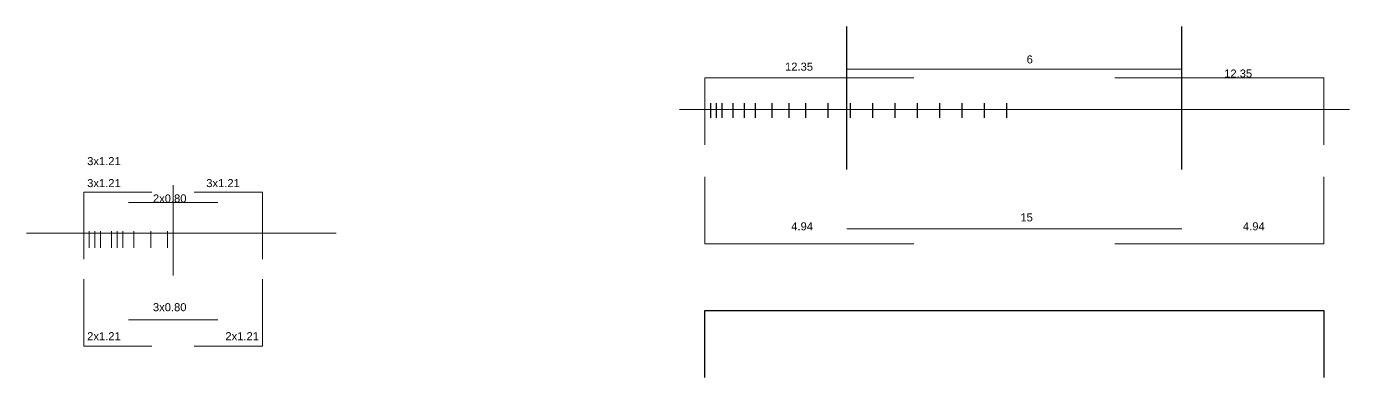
# Model space of a CAD drawing. Header units: inches. Extents: x -1369 to 1198, y -366 to 1398.
# Drawn here: x -656.23 to -644.38, y -162.83 to -159.69 of the extents above; entities that cross this region are included whole.
import ezdxf

# ---------------------------------------------------------------- set-up
doc = ezdxf.new("R2010")
doc.units = ezdxf.units.IN
doc.header["$MEASUREMENT"] = 0
doc.layers.add('CADASTRAL', color=150, linetype='Continuous', lineweight=13)
doc.layers.add('cent', color=3, linetype='Continuous')
doc.styles.get("Standard").update_dxf_attribs({"font": 'arial.ttf'})

msp = doc.modelspace()

# ---------------------------------------------------------------- linework, layer by layer
at = {"layer": 'CADASTRAL'}
for p, q in [((-648.8835, -160.0712), (-645.8835, -160.0712)), ((-650.3835, -160.4318), (-644.3835, -160.4318)), ((-654.9164, -161.1079), (-654.9164, -161.9163)), ((-655.3164, -161.2653), (-654.5164, -161.2653)), ((-656.2288, -161.5392), (-653.4566, -161.5392)), ((-655.6664, -161.5222), (-655.6664, -161.6705)), ((-655.6164, -161.5222), (-655.6164, -161.6705)), ((-655.5664, -161.5222), (-655.5664, -161.6705)), ((-655.4664, -161.5222), (-655.4664, -161.6705)), ((-655.4164, -161.5222), (-655.4164, -161.6705)), ((-655.3664, -161.5222), (-655.3664, -161.6705)), ((-655.2664, -161.5222), (-655.2664, -161.6705)), ((-655.1164, -161.5222), (-655.1164, -161.6705)), ((-654.9664, -161.5222), (-654.9664, -161.6705)), ((-648.8835, -161.4998), (-645.8835, -161.4998)), ((-655.3164, -162.3139), (-654.5164, -162.3139))]:
    msp.add_line(p, q, dxfattribs=at)
for points in [[(-650.1547, -160.7474), (-650.1547, -160.1474), (-648.2835, -160.1474)], [(-644.6123, -160.7474), (-644.6123, -160.1474), (-646.4835, -160.1474)], [(-650.1547, -161.0357), (-650.1547, -161.6357), (-648.2835, -161.6357)], [(-644.6123, -161.0357), (-644.6123, -161.6357), (-646.4835, -161.6357)], [(-655.7164, -161.7722), (-655.7164, -161.1722), (-655.1067, -161.1722)], [(-654.1164, -161.7722), (-654.1164, -161.1722), (-654.7261, -161.1722)], [(-655.7164, -161.9512), (-655.7164, -162.5512), (-655.1067, -162.5512)], [(-654.1164, -161.9512), (-654.1164, -162.5512), (-654.7261, -162.5512)]]:
    msp.add_lwpolyline(points, dxfattribs=at)
at = {"layer": 'cent'}
for p, q in [((-648.8835, -160.9703), (-648.8835, -159.6892)), ((-645.8835, -160.9703), (-645.8835, -159.6892)), ((-650.1047, -160.3745), (-650.1047, -160.5068)), ((-650.0547, -160.3745), (-650.0547, -160.5068)), ((-650.0047, -160.3745), (-650.0047, -160.5068)), ((-649.9047, -160.3745), (-649.9047, -160.5068)), ((-649.8047, -160.3745), (-649.8047, -160.5068)), ((-649.7047, -160.3745), (-649.7047, -160.5068)), ((-649.5547, -160.3745), (-649.5547, -160.5068)), ((-649.4047, -160.3745), (-649.4047, -160.5068)), ((-649.2547, -160.3745), (-649.2547, -160.5068)), ((-649.0547, -160.3745), (-649.0547, -160.5068)), ((-648.8547, -160.3745), (-648.8547, -160.5068)), ((-648.6547, -160.3745), (-648.6547, -160.5068)), ((-648.4547, -160.3745), (-648.4547, -160.5068)), ((-648.2547, -160.3745), (-648.2547, -160.5068)), ((-648.0547, -160.3745), (-648.0547, -160.5068)), ((-647.8547, -160.3745), (-647.8547, -160.5068)), ((-647.6547, -160.3745), (-647.6547, -160.5068)), ((-647.4547, -160.3745), (-647.4547, -160.5068))]:
    msp.add_line(p, q, dxfattribs=at)
msp.add_lwpolyline([(-650.1547, -162.8306), (-650.1547, -162.2306), (-644.6123, -162.2306), (-644.6123, -162.8306)], dxfattribs=at)

# ---------------------------------------------------------------- texts
for s, insert, char_height, attachment_point in [('12.35', (-649.187, -160.0133), 0.07164, 3), ('6', (-647.2191, -159.9483), 0.0716, 3), ('12.35', (-645.2553, -160.0742), 0.07164, 3), ('3x1.21', (-655.3849, -160.8584), 0.07164, 3), ('3x1.21', (-655.3849, -161.055), 0.07164, 3), ('3x1.21', (-654.3188, -161.055), 0.07164, 3), ('2x0.80', (-654.7961, -161.1921), 0.07164, 3), ('4.94', (-649.187, -161.4419), 0.07164, 3), ('15', (-647.2191, -161.3619), 0.07164, 3), ('4.94', (-645.1431, -161.4419), 0.07164, 3), ('3x0.80', (-654.7961, -162.1654), 0.07164, 3), ('2x1.21', (-655.3849, -162.4248), 0.07164, 3), ('2x1.21', (-654.4479, -162.4248), 0.07164, 1)]:
    msp.add_mtext_dynamic_manual_height_columns(s, width=0.219015, gutter_width=0.3582, heights=[0], dxfattribs=dict(insert=insert, char_height=char_height, attachment_point=attachment_point))

doc.saveas('drawing.dxf')
